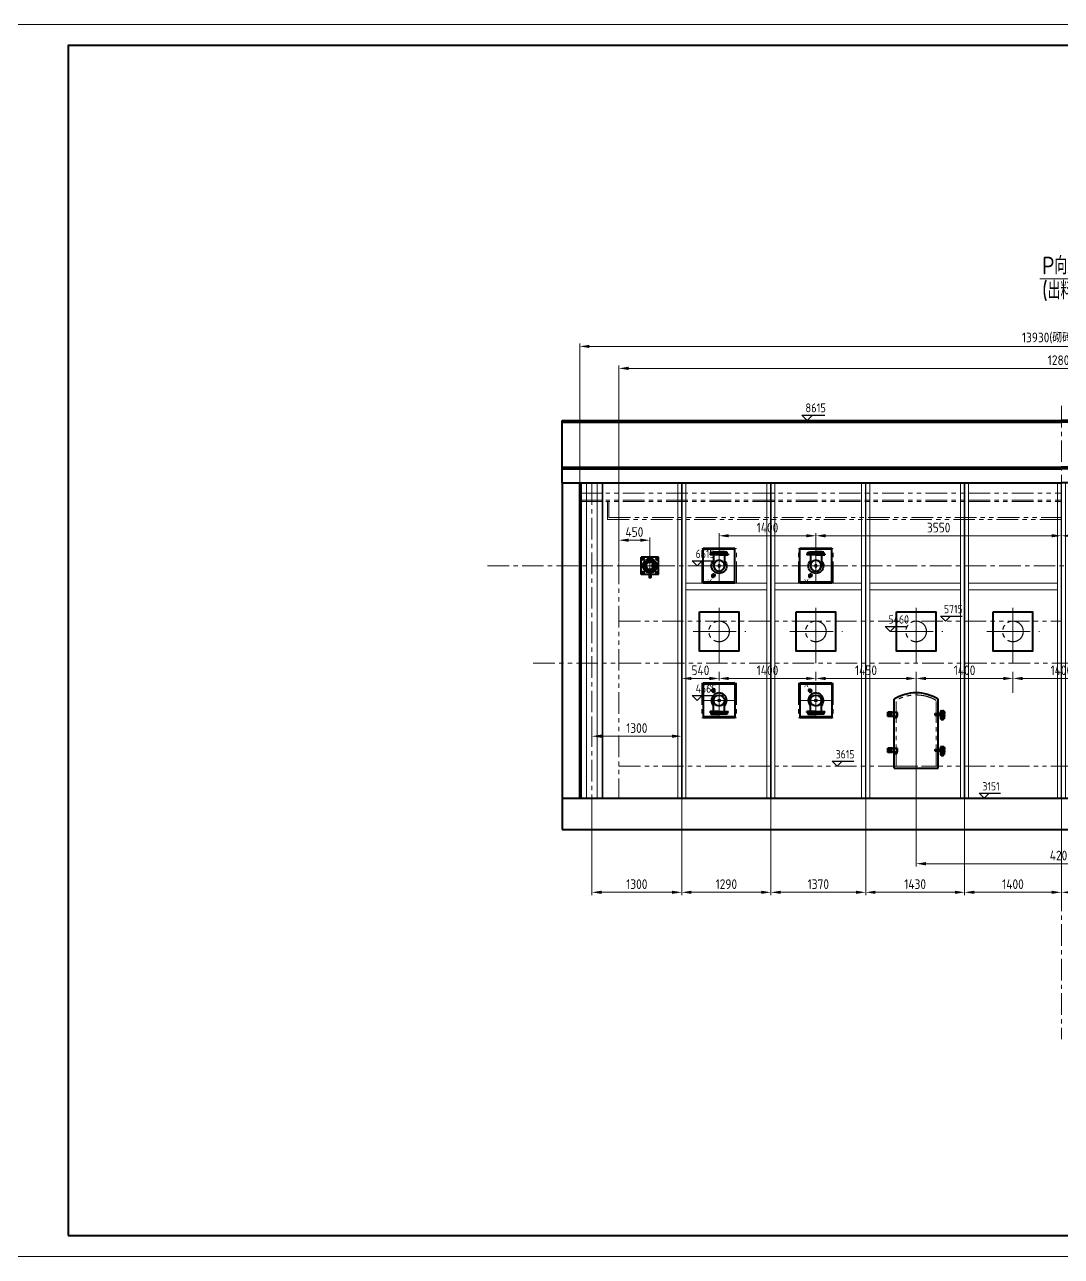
# Model space of a CAD drawing. Header units: millimetres. Extents: x 52110 to 400893, y -153728 to 31997.
# Drawn here: x 243213 to 258206, y -27172 to -9352 of the extents above; entities that cross this region are included whole.
import ezdxf

# ---------------------------------------------------------------- set-up
doc = ezdxf.new("R2010")
doc.units = ezdxf.units.MM
doc.header["$LTSCALE"] = 500
for name, pattern in [('CENTER', [2, 1.25, -0.25, 0.25, -0.25]), ('DASHED2', [0.375, 0.25, -0.125]), ('PHANTOM2', [1.25, 0.625, -0.125, 0.125, -0.125, 0.125, -0.125])]:
    doc.linetypes.add(name, pattern=pattern)
for name, color, linetype, lineweight in [('2D', 4, 'PHANTOM2', 20), ('BIAOZHU', 3, 'Continuous', 25), ('SHI', 7, 'Continuous', 40), ('WEN', 3, 'Continuous', 20), ('XI', 2, 'Continuous', 20), ('XU', 6, 'DASHED2', 20), ('ZHONG', 1, 'CENTER', 20)]:
    doc.layers.add(name, color=color, linetype=linetype, lineweight=lineweight)
doc.layers.add('HAN', color=9, linetype='Continuous')
doc.layers.add('X1', color=4, linetype='Continuous')
doc.styles.add('GB', font='gbenor.shx', dxfattribs={"bigfont": 'gbcbig.shx'})
doc.dimstyles.new('ISO-25$0', dxfattribs={"dimscale": 40, "dimtxt": 3.5, "dimasz": 3.5, "dimexe": 1, "dimexo": 0.2, "dimgap": 1.2, "dimtad": 1, "dimtoh": 1, "dimdec": 1, "dimzin": 9, "dimdsep": 46, "dimtxsty": 'GB', "dimcen": 0, "dimclrd": 3, "dimclre": 3, "dimclrt": 256, "dimadec": 0, "dimazin": 2, "dimtfac": 1, "dimtdec": 1, "dimtix": 1, "dimtmove": 0, "dimatfit": 3, "dimldrblk": 'DOTSMALL', "dimfxl": 0, "dimlwd": -1, "dimlwe": 20, "dimarcsym": 0})

# ---------------------------------------------------------------- blocks, each defined once
blk = doc.blocks.new('正标高')
at = {"layer": 'BIAOZHU'}
for p, q in [((-2.4, 2.4), (8, 2.4)), ((-2.4, 2.4), (0, 0)), ((2.4, 2.4), (0, 0))]:
    blk.add_line(p, q, dxfattribs=at)
at = {"layer": 'BIAOZHU', "style": 'GB', "flags": 10}
blk.add_attdef('+', (-3.12, 3.76), '', height=4, dxfattribs=at)
at = {"layer": 'BIAOZHU', "style": 'GB'}
blk.add_attdef('1000', (-0.7624, 3.76), '', height=4, dxfattribs=at)
blk = doc.blocks.new('*D361')
at = {"layer": 'Defpoints', "color": 0}
for p in [(251806, -14325), (251806, -16606), (264606, -16606)]:
    blk.add_point(p, dxfattribs=at)
at = {"layer": 'WEN', "color": 3, "linetype": 'ByBlock', "lineweight": 20}
for p, q in [((251806, -16598), (251806, -14285)), ((264606, -16598), (264606, -14285))]:
    blk.add_line(p, q, dxfattribs=at)
at = {"layer": 'WEN', "color": 3, "linetype": 'ByBlock'}
blk.add_line((264466, -14325), (251946, -14325), dxfattribs=at)
at = {"layer": 'WEN', "color": 3}
for points in [[(251946, -14301), (251946, -14348), (251806, -14325)], [(264466, -14301), (264466, -14348), (264606, -14325)]]:
    blk.add_solid(points, dxfattribs=at)
at = {"layer": 'WEN', "insert": (258206, -14207), "char_height": 140, "attachment_point": 5, "style": 'GB'}
blk.add_mtext('12800', dxfattribs=at)
blk = doc.blocks.new('_DotSmall')
at = {"color": 0, "linetype": 'ByBlock', "const_width": 0.5}
blk.add_lwpolyline([(-0.0625, 0, 1), (0.0625, 0, 1)], format="xyb", close=True, dxfattribs=at)
blk = doc.blocks.new('*D362')
at = {"layer": 'Defpoints', "color": 0}
for p in [(265171, -14007), (251241, -16250), (265171, -16250)]:
    blk.add_point(p, dxfattribs=at)
at = {"layer": 'WEN', "color": 3, "linetype": 'ByBlock', "lineweight": 20}
for p, q in [((251241, -16242), (251241, -13967)), ((265171, -16242), (265171, -13967))]:
    blk.add_line(p, q, dxfattribs=at)
at = {"layer": 'WEN', "color": 3, "linetype": 'ByBlock'}
blk.add_line((251381, -14007), (265031, -14007), dxfattribs=at)
at = {"layer": 'WEN', "color": 3}
for points in [[(251381, -13984), (251381, -14031), (251241, -14007)], [(265031, -13984), (265031, -14031), (265171, -14007)]]:
    blk.add_solid(points, dxfattribs=at)
at = {"layer": 'WEN', "insert": (258206, -13885), "char_height": 140, "attachment_point": 5, "style": 'GB'}
blk.add_mtext('13930(砌砖尺寸）', dxfattribs=at)
blk = doc.blocks.new('A$C62880422')
at = {"layer": '2D'}
for p, q in [((0, 6), (0, 506)), ((0, 506), (18, 506)), ((482, 506), (500, 506)), ((500, 6), (500, 506)), ((0, 6), (18, 6)), ((483, 6), (500, 6))]:
    blk.add_line(p, q, dxfattribs=at)
at = {"layer": 'SHI'}
for p, q in [((20, 6), (20, 506)), ((20, 506), (480, 506)), ((20, 494), (480, 494)), ((250, 428), (120, 428)), ((120, 428), (120, 413)), ((250, 413), (120, 413)), ((133, 454), (250, 454)), ((133, 440), (133, 454)), ((133, 440), (250, 440)), ((150, 431), (147, 428)), ((250, 431), (150, 431)), ((161, 454), (163, 456)), ((163, 456), (250, 456)), ((171, 413), (171, 256)), ((184, 431), (184, 440)), ((338, 456), (250, 456)), ((368, 454), (250, 454)), ((368, 440), (250, 440)), ((250, 431), (350, 431)), ((250, 428), (380, 428)), ((250, 413), (380, 413)), ((317, 431), (317, 440)), ((330, 413), (330, 256)), ((340, 454), (338, 456)), ((350, 431), (353, 428)), ((368, 440), (368, 454)), ((380, 428), (380, 413)), ((480, 6), (480, 506)), ((20, 18), (480, 18)), ((20, 6), (480, 6)), ((314, 108), (319, 98)), ((346, 127), (352, 117))]:
    blk.add_line(p, q, dxfattribs=at)
for radius in [79.5, 13.5]:
    blk.add_circle((250, 256), radius, dxfattribs=at)
blk.add_arc((250, 256), 110, 136.5544, 43.4456, dxfattribs=at)
blk.add_ellipse((330, 118), major_axis=(9.6, -16.7), ratio=0.984808, start_param=1.570796, end_param=4.712389, dxfattribs=at)
for major_axis, ratio in [((-16.5, -9.5), 0.984808), ((-13.4, -7.7), 0.95304)]:
    blk.add_ellipse((336, 108), major_axis=major_axis, ratio=ratio, dxfattribs=at)
at = {"layer": 'WEN', "color": 3, "lineweight": 20}
blk.add_line((366, 56), (381, 29), dxfattribs=at)
at = {"layer": 'WEN', "color": 3}
blk.add_solid([(363, 54), (369, 58), (355, 74)], dxfattribs=at)
at = {"layer": 'ZHONG'}
for p, q in [((80, 486), (80, 512)), ((138, 435), (138, 405)), ((250, 26), (250, 487)), ((363, 435), (363, 405)), ((420, 486), (420, 512)), ((14, 256), (486, 256)), ((80, 27), (80, 0)), ((317, 97), (355, 119)), ((319, 137), (347, 89)), ((420, 27), (420, 0))]:
    blk.add_line(p, q, dxfattribs=at)
at = {"layer": 'ZHONG', "ltscale": 0.2}
for p, q in [((150, 434), (150, 460)), ((350, 434), (350, 460))]:
    blk.add_line(p, q, dxfattribs=at)
at = {"layer": 'WEN', "insert": (388, 59), "char_height": 21, "width": 46.34, "attachment_point": 1, "style": 'GB'}
blk.add_mtext('点火孔', dxfattribs=at)
blk = doc.blocks.new('A$C7B3D596B')
at = {"layer": 'WEN'}
for p, q in [((0, 4556), (0, 0)), ((0, 4556), (116, 4556)), ((54, 4556), (54, 0)), ((62, 4556), (62, 0)), ((116, 4556), (116, 0)), ((0, 0), (116, 0))]:
    blk.add_line(p, q, dxfattribs=at)
at = {"layer": 'ZHONG', "color": 1}
blk.add_line((58, 4556), (58, 0), dxfattribs=at)
blk = doc.blocks.new('A$C057B138B')
at = {"layer": 'WEN'}
for p, q in [((545, 841), (545, -3715)), ((552, 841), (552, -3715)), ((623, 841), (623, -3715)), ((781, 841), (781, -3715)), ((852, 841), (852, -3715)), ((859, 841), (859, -3715))]:
    blk.add_line(p, q, dxfattribs=at)
at = {"layer": 'ZHONG', "color": 1, "ltscale": 0.5}
blk.add_line((702, 841), (702, -3715), dxfattribs=at)
blk = doc.blocks.new('A$C74004488')
at = {"layer": 'WEN'}
for p, q in [((0, 4556), (314, 4556)), ((0, 0), (314, 0))]:
    blk.add_line(p, q, dxfattribs=at)
blk.add_blockref('A$C057B138B', (-545, 3715), dxfattribs=at)
blk = doc.blocks.new('*D400')
at = {"layer": 'Defpoints', "color": 0}
for p in [(251416, -19386), (252716, -19386), (251416, -19647)]:
    blk.add_point(p, dxfattribs=at)
at = {"layer": 'WEN', "color": 3, "linetype": 'ByBlock', "lineweight": 20}
for p, q in [((251416, -19394), (251416, -19687)), ((252716, -19394), (252716, -19687))]:
    blk.add_line(p, q, dxfattribs=at)
at = {"layer": 'WEN', "color": 3, "linetype": 'ByBlock'}
blk.add_line((252576, -19647), (251556, -19647), dxfattribs=at)
at = {"layer": 'WEN', "color": 3}
for points in [[(251556, -19623), (251556, -19670), (251416, -19647)], [(252576, -19623), (252576, -19670), (252716, -19647)]]:
    blk.add_solid(points, dxfattribs=at)
at = {"layer": 'WEN', "insert": (252066, -19529), "char_height": 140, "attachment_point": 5, "style": 'GB'}
blk.add_mtext('1300', dxfattribs=at)
blk = doc.blocks.new('*D401')
at = {"layer": 'Defpoints', "color": 0}
for p in [(257506, -18811), (256106, -18987), (257506, -18987)]:
    blk.add_point(p, dxfattribs=at)
at = {"layer": 'WEN', "color": 3, "linetype": 'ByBlock', "lineweight": 20}
for p, q in [((256106, -18979), (256106, -18771)), ((257506, -18979), (257506, -18771))]:
    blk.add_line(p, q, dxfattribs=at)
at = {"layer": 'WEN', "color": 3, "linetype": 'ByBlock'}
blk.add_line((256246, -18811), (257366, -18811), dxfattribs=at)
at = {"layer": 'WEN', "color": 3}
for points in [[(256246, -18788), (256246, -18835), (256106, -18811)], [(257366, -18788), (257366, -18835), (257506, -18811)]]:
    blk.add_solid(points, dxfattribs=at)
at = {"layer": 'WEN', "insert": (256806, -18693), "char_height": 140, "attachment_point": 5, "style": 'GB'}
blk.add_mtext('1400', dxfattribs=at)
blk = doc.blocks.new('*D402')
at = {"layer": 'Defpoints', "color": 0}
for p in [(258906, -18811), (258906, -18811), (257506, -18987)]:
    blk.add_point(p, dxfattribs=at)
at = {"layer": 'WEN', "color": 3, "linetype": 'ByBlock', "lineweight": 20}
for p, q in [((257506, -18979), (257506, -18771)), ((258906, -18803), (258906, -18771))]:
    blk.add_line(p, q, dxfattribs=at)
at = {"layer": 'WEN', "color": 3, "linetype": 'ByBlock'}
blk.add_line((257646, -18811), (258766, -18811), dxfattribs=at)
at = {"layer": 'WEN', "color": 3}
for points in [[(257646, -18788), (257646, -18835), (257506, -18811)], [(258766, -18788), (258766, -18835), (258906, -18811)]]:
    blk.add_solid(points, dxfattribs=at)
at = {"layer": 'WEN', "insert": (258206, -18693), "char_height": 140, "attachment_point": 5, "style": 'GB'}
blk.add_mtext('1400', dxfattribs=at)
blk = doc.blocks.new('*D408')
at = {"layer": 'Defpoints', "color": 0}
for p in [(254656, -18811), (254656, -18811), (256106, -18811)]:
    blk.add_point(p, dxfattribs=at)
at = {"layer": 'WEN', "color": 3, "linetype": 'ByBlock', "lineweight": 20}
for p, q in [((254656, -18803), (254656, -18771)), ((256106, -18803), (256106, -18771))]:
    blk.add_line(p, q, dxfattribs=at)
at = {"layer": 'WEN', "color": 3, "linetype": 'ByBlock'}
blk.add_line((255966, -18811), (254796, -18811), dxfattribs=at)
at = {"layer": 'WEN', "color": 3}
for points in [[(254796, -18788), (254796, -18835), (254656, -18811)], [(255966, -18788), (255966, -18835), (256106, -18811)]]:
    blk.add_solid(points, dxfattribs=at)
at = {"layer": 'WEN', "insert": (255381, -18693), "char_height": 140, "attachment_point": 5, "style": 'GB'}
blk.add_mtext('1450', dxfattribs=at)
blk = doc.blocks.new('*D409')
at = {"layer": 'Defpoints', "color": 0}
for p in [(253256, -18811), (253256, -18811), (254656, -18811)]:
    blk.add_point(p, dxfattribs=at)
at = {"layer": 'WEN', "color": 3, "linetype": 'ByBlock', "lineweight": 20}
for p, q in [((253256, -18803), (253256, -18771)), ((254656, -18803), (254656, -18771))]:
    blk.add_line(p, q, dxfattribs=at)
at = {"layer": 'WEN', "color": 3, "linetype": 'ByBlock'}
blk.add_line((254516, -18811), (253396, -18811), dxfattribs=at)
at = {"layer": 'WEN', "color": 3}
for points in [[(253396, -18788), (253396, -18835), (253256, -18811)], [(254516, -18788), (254516, -18835), (254656, -18811)]]:
    blk.add_solid(points, dxfattribs=at)
at = {"layer": 'WEN', "insert": (253956, -18693), "char_height": 140, "attachment_point": 5, "style": 'GB'}
blk.add_mtext('1400', dxfattribs=at)
blk = doc.blocks.new('*D410')
at = {"layer": 'Defpoints', "color": 0}
for p in [(252716, -18811), (252716, -18811), (253256, -18811)]:
    blk.add_point(p, dxfattribs=at)
at = {"layer": 'WEN', "color": 3, "linetype": 'ByBlock', "lineweight": 20}
for p, q in [((252716, -18819), (252716, -18851)), ((253256, -18803), (253256, -18771))]:
    blk.add_line(p, q, dxfattribs=at)
at = {"layer": 'WEN', "color": 3, "linetype": 'ByBlock'}
blk.add_line((253116, -18811), (252856, -18811), dxfattribs=at)
at = {"layer": 'WEN', "color": 3}
for points in [[(252856, -18788), (252856, -18835), (252716, -18811)], [(253116, -18788), (253116, -18835), (253256, -18811)]]:
    blk.add_solid(points, dxfattribs=at)
at = {"layer": 'WEN', "insert": (252986, -18693), "char_height": 140, "attachment_point": 5, "style": 'GB'}
blk.add_mtext('540', dxfattribs=at)
blk = doc.blocks.new('*D415')
at = {"layer": 'Defpoints', "color": 0}
for p in [(258206, -20536), (259606, -20536), (258206, -21905)]:
    blk.add_point(p, dxfattribs=at)
at = {"layer": 'WEN', "color": 3, "linetype": 'ByBlock', "lineweight": 20}
for p, q in [((258206, -20544), (258206, -21945)), ((259606, -20544), (259606, -21945))]:
    blk.add_line(p, q, dxfattribs=at)
at = {"layer": 'WEN', "color": 3, "linetype": 'ByBlock'}
blk.add_line((259466, -21905), (258346, -21905), dxfattribs=at)
at = {"layer": 'WEN', "color": 3}
for points in [[(258346, -21882), (258346, -21928), (258206, -21905)], [(259466, -21882), (259466, -21928), (259606, -21905)]]:
    blk.add_solid(points, dxfattribs=at)
at = {"layer": 'WEN', "insert": (258906, -21787), "char_height": 140, "attachment_point": 5, "style": 'GB'}
blk.add_mtext('1400', dxfattribs=at)
blk = doc.blocks.new('*D416')
at = {"layer": 'Defpoints', "color": 0}
for p in [(256806, -20536), (258206, -20536), (256806, -21905)]:
    blk.add_point(p, dxfattribs=at)
at = {"layer": 'WEN', "color": 3, "linetype": 'ByBlock', "lineweight": 20}
for p, q in [((256806, -20544), (256806, -21945)), ((258206, -20544), (258206, -21945))]:
    blk.add_line(p, q, dxfattribs=at)
at = {"layer": 'WEN', "color": 3, "linetype": 'ByBlock'}
blk.add_line((258066, -21905), (256946, -21905), dxfattribs=at)
at = {"layer": 'WEN', "color": 3}
for points in [[(256946, -21882), (256946, -21928), (256806, -21905)], [(258066, -21882), (258066, -21928), (258206, -21905)]]:
    blk.add_solid(points, dxfattribs=at)
at = {"layer": 'WEN', "insert": (257506, -21787), "char_height": 140, "attachment_point": 5, "style": 'GB'}
blk.add_mtext('1400', dxfattribs=at)
blk = doc.blocks.new('*D417')
at = {"layer": 'Defpoints', "color": 0}
for p in [(255376, -20536), (256806, -20536), (255376, -21905)]:
    blk.add_point(p, dxfattribs=at)
at = {"layer": 'WEN', "color": 3, "linetype": 'ByBlock', "lineweight": 20}
for p, q in [((255376, -20544), (255376, -21945)), ((256806, -20544), (256806, -21945))]:
    blk.add_line(p, q, dxfattribs=at)
at = {"layer": 'WEN', "color": 3, "linetype": 'ByBlock'}
blk.add_line((256666, -21905), (255516, -21905), dxfattribs=at)
at = {"layer": 'WEN', "color": 3}
for points in [[(255516, -21882), (255516, -21928), (255376, -21905)], [(256666, -21882), (256666, -21928), (256806, -21905)]]:
    blk.add_solid(points, dxfattribs=at)
at = {"layer": 'WEN', "insert": (256091, -21787), "char_height": 140, "attachment_point": 5, "style": 'GB'}
blk.add_mtext('1430', dxfattribs=at)
blk = doc.blocks.new('*D418')
at = {"layer": 'Defpoints', "color": 0}
for p in [(254006, -20536), (255376, -20536), (254006, -21905)]:
    blk.add_point(p, dxfattribs=at)
at = {"layer": 'WEN', "color": 3, "linetype": 'ByBlock', "lineweight": 20}
for p, q in [((254006, -20544), (254006, -21945)), ((255376, -20544), (255376, -21945))]:
    blk.add_line(p, q, dxfattribs=at)
at = {"layer": 'WEN', "color": 3, "linetype": 'ByBlock'}
blk.add_line((255236, -21905), (254146, -21905), dxfattribs=at)
at = {"layer": 'WEN', "color": 3}
for points in [[(254146, -21882), (254146, -21928), (254006, -21905)], [(255236, -21882), (255236, -21928), (255376, -21905)]]:
    blk.add_solid(points, dxfattribs=at)
at = {"layer": 'WEN', "insert": (254691, -21787), "char_height": 140, "attachment_point": 5, "style": 'GB'}
blk.add_mtext('1370', dxfattribs=at)
blk = doc.blocks.new('*D419')
at = {"layer": 'Defpoints', "color": 0}
for p in [(252716, -20536), (254006, -20536), (252716, -21905)]:
    blk.add_point(p, dxfattribs=at)
at = {"layer": 'WEN', "color": 3, "linetype": 'ByBlock', "lineweight": 20}
for p, q in [((252716, -20544), (252716, -21945)), ((254006, -20544), (254006, -21945))]:
    blk.add_line(p, q, dxfattribs=at)
at = {"layer": 'WEN', "color": 3, "linetype": 'ByBlock'}
blk.add_line((253866, -21905), (252856, -21905), dxfattribs=at)
at = {"layer": 'WEN', "color": 3}
for points in [[(252856, -21882), (252856, -21928), (252716, -21905)], [(253866, -21882), (253866, -21928), (254006, -21905)]]:
    blk.add_solid(points, dxfattribs=at)
at = {"layer": 'WEN', "insert": (253361, -21787), "char_height": 140, "attachment_point": 5, "style": 'GB'}
blk.add_mtext('1290', dxfattribs=at)
blk = doc.blocks.new('*D420')
at = {"layer": 'Defpoints', "color": 0}
for p in [(251416, -20544), (252716, -20536), (251416, -21905)]:
    blk.add_point(p, dxfattribs=at)
at = {"layer": 'WEN', "color": 3, "linetype": 'ByBlock', "lineweight": 20}
for p, q in [((251416, -20552), (251416, -21945)), ((252716, -20544), (252716, -21945))]:
    blk.add_line(p, q, dxfattribs=at)
at = {"layer": 'WEN', "color": 3, "linetype": 'ByBlock'}
blk.add_line((252576, -21905), (251556, -21905), dxfattribs=at)
at = {"layer": 'WEN', "color": 3}
for points in [[(251556, -21882), (251556, -21928), (251416, -21905)], [(252576, -21882), (252576, -21928), (252716, -21905)]]:
    blk.add_solid(points, dxfattribs=at)
at = {"layer": 'WEN', "insert": (252066, -21787), "char_height": 140, "attachment_point": 5, "style": 'GB'}
blk.add_mtext('1300', dxfattribs=at)
blk = doc.blocks.new('*D421')
at = {"layer": 'Defpoints', "color": 0}
for p in [(254656, -16747), (253256, -16950), (254656, -16950)]:
    blk.add_point(p, dxfattribs=at)
at = {"layer": 'WEN', "color": 3, "linetype": 'ByBlock', "lineweight": 20}
for p, q in [((253256, -16942), (253256, -16707)), ((254656, -16942), (254656, -16707))]:
    blk.add_line(p, q, dxfattribs=at)
at = {"layer": 'WEN', "color": 3, "linetype": 'ByBlock'}
blk.add_line((253396, -16747), (254516, -16747), dxfattribs=at)
at = {"layer": 'WEN', "color": 3}
for points in [[(253396, -16723), (253396, -16770), (253256, -16747)], [(254516, -16723), (254516, -16770), (254656, -16747)]]:
    blk.add_solid(points, dxfattribs=at)
at = {"layer": 'WEN', "insert": (253956, -16629), "char_height": 140, "attachment_point": 5, "style": 'GB'}
blk.add_mtext('1400', dxfattribs=at)
blk = doc.blocks.new('A$C63FB37FF')
at = {"layer": '2D'}
for p, q in [((122, 143), (122, 1095)), ((702, 143), (702, 1095)), ((122, 143), (702, 143))]:
    blk.add_line(p, q, dxfattribs=at)
blk.add_arc((412, 593), 580, 60, 120, dxfattribs=at)
at = {"layer": 'HAN'}
for p, q in [((778, 816), (778, 826)), ((803, 816), (803, 826)), ((778, 296), (778, 306)), ((803, 296), (803, 306))]:
    blk.add_line(p, q, dxfattribs=at)
at = {"layer": 'SHI'}
for p, q in [((92, 113), (92, 1112)), ((732, 113), (732, 1112)), ((4, 863), (4, 923)), ((64, 923), (4, 923)), ((142, 918), (9, 918)), ((9, 918), (9, 897)), ((64, 918), (64, 923)), ((142, 868), (142, 918)), ((681, 903), (681, 883)), ((681, 903), (816, 903)), ((761, 926), (761, 906)), ((761, 926), (821, 926)), ((761, 906), (821, 906)), ((770, 945), (763, 941)), ((763, 941), (763, 926)), ((763, 926), (818, 926)), ((770, 945), (811, 945)), ((776, 906), (776, 903)), ((777, 941), (777, 926)), ((805, 941), (805, 926)), ((806, 906), (806, 903)), ((811, 945), (818, 941)), ((816, 903), (816, 883)), ((818, 941), (818, 926)), ((821, 926), (821, 906)), ((64, 863), (4, 863)), ((9, 888), (9, 868)), ((9, 868), (142, 868)), ((64, 863), (64, 868)), ((92, 848), (132, 848)), ((132, 868), (132, 848)), ((681, 883), (816, 883)), ((761, 883), (761, 863)), ((761, 883), (821, 883)), ((761, 863), (821, 863)), ((770, 855), (763, 851)), ((763, 851), (763, 830)), ((770, 826), (763, 830)), ((768, 863), (768, 855)), ((768, 863), (814, 863)), ((768, 855), (814, 855)), ((770, 855), (811, 855)), ((770, 826), (811, 826)), ((776, 818), (776, 826)), ((806, 818), (776, 818)), ((776, 818), (778, 816)), ((777, 851), (777, 830)), ((778, 816), (803, 816)), ((803, 816), (806, 818)), ((805, 851), (805, 830)), ((806, 818), (806, 826)), ((811, 855), (818, 851)), ((811, 826), (818, 830)), ((814, 863), (814, 855)), ((818, 851), (818, 830)), ((821, 883), (821, 863)), ((64, 403), (4, 403)), ((4, 343), (4, 403)), ((142, 398), (9, 398)), ((9, 398), (9, 377)), ((9, 368), (9, 348)), ((64, 398), (64, 403)), ((142, 348), (142, 398)), ((681, 383), (681, 363)), ((681, 383), (816, 383)), ((681, 363), (816, 363)), ((761, 406), (761, 386)), ((761, 406), (821, 406)), ((761, 386), (821, 386)), ((761, 363), (761, 343)), ((761, 363), (821, 363)), ((770, 425), (763, 421)), ((763, 421), (763, 406)), ((763, 406), (818, 406)), ((770, 425), (811, 425)), ((776, 386), (776, 383)), ((777, 421), (777, 406)), ((805, 421), (805, 406)), ((806, 386), (806, 383)), ((811, 425), (818, 421)), ((816, 383), (816, 363)), ((818, 421), (818, 406)), ((821, 406), (821, 386)), ((821, 363), (821, 343)), ((64, 343), (4, 343)), ((9, 348), (142, 348)), ((64, 343), (64, 348)), ((92, 328), (132, 328)), ((132, 348), (132, 328)), ((761, 343), (821, 343)), ((770, 335), (763, 331)), ((763, 331), (763, 310)), ((770, 306), (763, 310)), ((768, 343), (768, 335)), ((768, 343), (814, 343)), ((768, 335), (814, 335)), ((770, 335), (811, 335)), ((770, 306), (811, 306)), ((776, 298), (776, 306)), ((806, 298), (776, 298)), ((776, 298), (778, 296)), ((777, 331), (777, 310)), ((778, 296), (803, 296)), ((803, 296), (806, 298)), ((805, 331), (805, 310)), ((806, 298), (806, 306)), ((811, 335), (818, 331)), ((811, 306), (818, 310)), ((814, 343), (814, 335)), ((818, 331), (818, 310)), ((92, 113), (732, 113))]:
    blk.add_line(p, q, dxfattribs=at)
for points in [[(48, 869), (61, 893), (48, 917), (20, 917), (6, 893), (20, 869)], [(48, 349), (61, 373), (48, 397), (20, 397), (6, 373), (20, 349)]]:
    blk.add_lwpolyline(points, close=True, dxfattribs=at)
for centre in [(34, 893), (34, 373)]:
    blk.add_circle(centre, 24, dxfattribs=at)
for centre, radius, start, end in [((412, 593), 610, 58.3593, 121.6407), ((767, 932), 12.6, 41.5501, 78.4499), ((791, 919), 26, 57.7958, 122.2042), ((814, 932), 12.6, 101.5501, 138.4499), ((767, 842), 12.6, 41.5501, 78.4499), ((767, 839), 12.6, 281.5501, 318.4499), ((791, 829), 26, 57.7958, 122.2042), ((791, 852), 26, 237.7958, 302.2042), ((814, 842), 12.6, 101.5501, 138.4499), ((814, 839), 12.6, 221.5501, 258.4499), ((767, 412), 12.6, 41.5501, 78.4499), ((791, 399), 26, 57.7958, 122.2042), ((814, 412), 12.6, 101.5501, 138.4499), ((767, 322), 12.6, 41.5501, 78.4499), ((767, 319), 12.6, 281.5501, 318.4499), ((791, 309), 26, 57.7958, 122.2042), ((791, 332), 26, 237.7958, 302.2042), ((814, 322), 12.6, 101.5501, 138.4499), ((814, 319), 12.6, 221.5501, 258.4499)]:
    blk.add_arc(centre, radius, start, end, dxfattribs=at)
at = {"layer": 'XU'}
for p, q in [((9, 897), (9, 888)), ((64, 918), (64, 868)), ((92, 918), (92, 868)), ((732, 903), (732, 883)), ((774, 906), (774, 926)), ((774, 903), (774, 883)), ((776, 926), (776, 906)), ((776, 903), (776, 863)), ((806, 926), (806, 906)), ((806, 903), (806, 863)), ((807, 906), (807, 926)), ((807, 903), (807, 883)), ((774, 883), (774, 863)), ((807, 883), (807, 863)), ((9, 377), (9, 368)), ((64, 398), (64, 348)), ((92, 398), (92, 348)), ((732, 383), (732, 363)), ((774, 386), (774, 406)), ((774, 383), (774, 363)), ((774, 363), (774, 343)), ((776, 406), (776, 386)), ((776, 383), (776, 343)), ((806, 406), (806, 386)), ((806, 383), (806, 343)), ((807, 386), (807, 406)), ((807, 383), (807, 363)), ((807, 363), (807, 343))]:
    blk.add_line(p, q, dxfattribs=at)
for centre in [(34, 893), (34, 373)]:
    blk.add_circle(centre, 16.5, dxfattribs=at)
at = {"layer": 'ZHONG', "ltscale": 2}
blk.add_line((412, 0), (412, 1215), dxfattribs=at)
at = {"layer": 'ZHONG'}
for p, q in [((67, 893), (0, 893)), ((62, 893), (6, 893)), ((34, 859), (34, 926)), ((34, 865), (34, 913)), ((791, 951), (791, 860)), ((791, 946), (791, 810)), ((67, 373), (0, 373)), ((62, 373), (6, 373)), ((34, 339), (34, 406)), ((34, 345), (34, 393)), ((791, 431), (791, 340)), ((791, 426), (791, 290))]:
    blk.add_line(p, q, dxfattribs=at)
blk = doc.blocks.new('*D429')
at = {"layer": 'Defpoints', "color": 0}
for p in [(256106, -19797), (260306, -19797), (260306, -21491)]:
    blk.add_point(p, dxfattribs=at)
at = {"layer": 'WEN', "color": 3, "linetype": 'ByBlock', "lineweight": 20}
for p, q in [((256106, -19805), (256106, -21531)), ((260306, -19805), (260306, -21531))]:
    blk.add_line(p, q, dxfattribs=at)
at = {"layer": 'WEN', "color": 3, "linetype": 'ByBlock'}
blk.add_line((256246, -21491), (260166, -21491), dxfattribs=at)
at = {"layer": 'WEN', "color": 3}
for points in [[(256246, -21468), (256246, -21515), (256106, -21491)], [(260166, -21468), (260166, -21515), (260306, -21491)]]:
    blk.add_solid(points, dxfattribs=at)
at = {"layer": 'WEN', "insert": (258206, -21373), "char_height": 140, "attachment_point": 5, "style": 'GB'}
blk.add_mtext('4200', dxfattribs=at)
blk = doc.blocks.new('A$C1D4817A5')
for radius in [150, 148]:
    blk.add_circle((230, 313), radius)
at = {"layer": 'SHI'}
blk.add_lwpolyline([(-55, 598), (515, 598), (515, 28), (-55, 28)], close=True, dxfattribs=at)
at = {"layer": 'ZHONG', "color": 1}
for p, q in [((230, 656), (230, -55)), ((-147, 313), (615, 313))]:
    blk.add_line(p, q, dxfattribs=at)
blk = doc.blocks.new('A$C033162CD')
at = {"layer": 'HAN'}
blk.add_circle((142, 271), 6.9, dxfattribs=at)
at = {"layer": 'SHI'}
for p, q in [((17, 56), (17, 306)), ((17, 306), (267, 306)), ((57, 211), (89, 211)), ((57, 181), (57, 211)), ((57, 181), (57, 151)), ((61, 181), (61, 211)), ((61, 181), (61, 151)), ((111, 287), (75, 215)), ((109, 283), (79, 259)), ((89, 181), (89, 211)), ((89, 181), (89, 151)), ((173, 287), (209, 215)), ((175, 283), (205, 259)), ((267, 56), (267, 306)), ((17, 56), (129, 56)), ((57, 151), (89, 151)), ((129, 87), (129, 12)), ((129, 44), (129, 47)), ((131, 87), (131, 90)), ((131, 9), (131, 11)), ((136, 92), (136, 94)), ((136, 8), (136, 9)), ((148, 92), (148, 94)), ((148, 8), (148, 9)), ((153, 87), (153, 90)), ((153, 9), (153, 11)), ((154, 87), (154, 12)), ((154, 56), (267, 56)), ((154, 44), (154, 47))]:
    blk.add_line(p, q, dxfattribs=at)
for points in [[(35, 293), (28, 281), (35, 269), (49, 269), (56, 281), (49, 293)], [(135, 283), (128, 271), (135, 259), (149, 259), (156, 271), (149, 283)], [(235, 293), (228, 281), (235, 269), (249, 269), (256, 281), (249, 293)], [(35, 69), (28, 81), (35, 93), (49, 93), (56, 81), (49, 69)], [(235, 69), (228, 81), (235, 93), (249, 93), (256, 81), (249, 69)]]:
    blk.add_lwpolyline(points, close=True, dxfattribs=at)
at = {"layer": 'SHI', "const_width": 0.5}
for points in [[(83, 215), (88, 213)], [(141, 249), (143, 244)], [(200, 216), (196, 212)], [(84, 147), (87, 151)], [(143, 114), (141, 119)], [(201, 148), (196, 150)]]:
    blk.add_lwpolyline(points, dxfattribs=at)
at = {"layer": 'SHI'}
for centre, radius in [((42, 281), 14.5), ((42, 281), 12), ((42, 281), 9), ((86, 214), 2.5), ((142, 271), 14.5), ((142, 271), 12), ((142, 246), 2.5), ((198, 214), 2.5), ((242, 281), 14.5), ((242, 281), 12), ((242, 281), 9), ((42, 81), 14.5), ((42, 81), 12), ((42, 81), 9), ((42, 81), 9), ((86, 149), 2.5), ((142, 116), 2.5), ((198, 149), 2.5), ((242, 81), 14.5), ((242, 81), 12), ((242, 81), 9), ((242, 81), 9)]:
    blk.add_circle(centre, radius, dxfattribs=at)
for centre, radius, start, end in [((142, 181), 100, 128.9424, 262.8192), ((142, 181), 75, 153.6122, 156.4218), ((142, 181), 75, 203.5782, 26.3878), ((142, 181), 72, 204.6243, 155.3757), ((142, 181), 55, 195.4987, 164.5013), ((142, 271), 35, 26.3878, 153.6122), ((142, 271), 8, 270, 180), ((142, 181), 100, 277.1808, 51.0576), ((142, 46), 42.7, 72.9708, 107.0292), ((142, 62), 30.7, 69.0175, 110.9825), ((142, 89), 8.36, 44.1306, 135.8694)]:
    blk.add_arc(centre, radius, start, end, dxfattribs=at)
at = {"layer": 'SHI', "extrusion": (0, 0, -1)}
for centre, major_axis in [((142, 12), (12.5, 0)), ((142, 9), (11.1, 0)), ((142, 8), (6, 0))]:
    blk.add_ellipse(centre, major_axis=major_axis, ratio=0.310331, start_param=3.141593, end_param=6.283185, dxfattribs=at)
at = {"layer": 'SHI'}
for centre, major_axis, start_param, end_param in [((142, 12), (12.5, 0), 3.141593, 3.615167), ((142, 11), (-11.1, 0), 3.141593, 6.283185), ((142, 9), (11.1, 0), 3.141593, 6.283185), ((142, 9), (-6, 0), 3.141593, 6.283185), ((142, 8), (6, 0), 3.141593, 6.283185), ((142, 12), (12.5, 0), -0.468921, 0)]:
    blk.add_ellipse(centre, major_axis=major_axis, ratio=0.310331, start_param=start_param, end_param=end_param, dxfattribs=at)
at = {"layer": 'X1'}
blk.add_circle((77, 181), 40.8, dxfattribs=at)
at = {"layer": 'XU'}
for p, q in [((123, 295), (109, 283)), ((161, 295), (175, 283)), ((129, 56), (154, 56))]:
    blk.add_line(p, q, dxfattribs=at)
for centre, radius, start, end in [((142, 181), 75, 156.4218, 203.5782), ((142, 181), 72, 155.3757, 204.6243), ((142, 181), 55, 164.5013, 195.4987), ((142, 271), 30, 51.0576, 128.9424)]:
    blk.add_arc(centre, radius, start, end, dxfattribs=at)
at = {"layer": 'ZHONG'}
for p, q in [((0, 181), (278, 181)), ((57, 281), (26, 281)), ((42, 266), (42, 297)), ((121, 271), (157, 271)), ((121, 271), (158, 271)), ((129, 271), (156, 271)), ((142, 96), (142, 313)), ((142, 0), (142, 308)), ((227, 281), (258, 281)), ((242, 266), (242, 297)), ((57, 81), (26, 81)), ((57, 81), (26, 81)), ((42, 97), (42, 66)), ((42, 97), (42, 65)), ((151, 94), (134, 94)), ((226, 81), (257, 81)), ((227, 81), (258, 81)), ((242, 97), (242, 65)), ((242, 97), (242, 66))]:
    blk.add_line(p, q, dxfattribs=at)
blk.add_circle((142, 181), 65, dxfattribs=at)
blk = doc.blocks.new('*D657')
at = {"layer": 'Defpoints', "color": 0}
for p in [(251806, -16811), (251806, -17134), (252256, -17157)]:
    blk.add_point(p, dxfattribs=at)
at = {"layer": 'WEN', "color": 3, "linetype": 'ByBlock', "lineweight": 20}
for p, q in [((251806, -17126), (251806, -16771)), ((252256, -17149), (252256, -16771))]:
    blk.add_line(p, q, dxfattribs=at)
at = {"layer": 'WEN', "color": 3, "linetype": 'ByBlock'}
blk.add_line((252116, -16811), (251946, -16811), dxfattribs=at)
at = {"layer": 'WEN', "color": 3}
for points in [[(251946, -16788), (251946, -16834), (251806, -16811)], [(252116, -16788), (252116, -16834), (252256, -16811)]]:
    blk.add_solid(points, dxfattribs=at)
at = {"layer": 'WEN', "insert": (252031, -16693), "char_height": 140, "attachment_point": 5, "style": 'GB'}
blk.add_mtext('450', dxfattribs=at)
blk = doc.blocks.new('*D1076')
at = {"layer": 'Defpoints', "color": 0}
for p in [(254656, -16747), (258206, -16747), (258206, -16747)]:
    blk.add_point(p, dxfattribs=at)
at = {"layer": 'WEN', "color": 3, "linetype": 'ByBlock', "lineweight": 20}
for p, q in [((254656, -16739), (254656, -16707)), ((258206, -16739), (258206, -16707))]:
    blk.add_line(p, q, dxfattribs=at)
at = {"layer": 'WEN', "color": 3}
blk.add_line((254796, -16747), (258066, -16747), dxfattribs=at)
for points in [[(254796, -16723), (254796, -16770), (254656, -16747)], [(258066, -16723), (258066, -16770), (258206, -16747)]]:
    blk.add_solid(points, dxfattribs=at)
at = {"layer": 'WEN', "insert": (256431, -16629), "char_height": 140, "attachment_point": 5, "style": 'GB'}
blk.add_mtext('3550', dxfattribs=at)
blk = doc.blocks.new('*D1077')
at = {"layer": 'Defpoints', "color": 0}
for p in [(258206, -16747), (261656, -16747), (261656, -16747)]:
    blk.add_point(p, dxfattribs=at)
at = {"layer": 'WEN', "color": 3, "linetype": 'ByBlock', "lineweight": 20}
for p, q in [((258206, -16739), (258206, -16707)), ((261656, -16739), (261656, -16707))]:
    blk.add_line(p, q, dxfattribs=at)
at = {"layer": 'WEN', "color": 3}
blk.add_line((258346, -16747), (261516, -16747), dxfattribs=at)
for points in [[(258346, -16723), (258346, -16770), (258206, -16747)], [(261516, -16723), (261516, -16770), (261656, -16747)]]:
    blk.add_solid(points, dxfattribs=at)
at = {"layer": 'WEN', "insert": (259931, -16629), "char_height": 140, "attachment_point": 5, "style": 'GB'}
blk.add_mtext('3450', dxfattribs=at)

msp = doc.modelspace()

# ---------------------------------------------------------------- linework, layer by layer
at = {"layer": '2D'}
for p, q in [((251240.83532, -16130.44466), (258205.83532, -16130.44466)), ((251240.83532, -16230.44466), (258205.83532, -16230.44466)), ((251240.83532, -16250.44466), (258205.83532, -16250.44466)), ((251643.83532, -16510.44466), (251643.83532, -16250.44466)), ((251663.83532, -16480.44466), (251663.83532, -16250.44466)), ((251643.83532, -16510.44466), (258205.83532, -16510.44466)), ((251663.83532, -16480.44466), (258205.83532, -16480.44466)), ((251805.83532, -16510.44466), (251805.83532, -20544.45164)), ((251805.83532, -17980.44466), (258205.83532, -17980.44466)), ((250567.07226, -18590.44466), (266281.40349, -18590.44466)), ((251805.83532, -20080.44466), (264605.83532, -20080.44466)), ((251805.83532, -20536.44466), (264605.83532, -20536.44466))]:
    msp.add_line(p, q, dxfattribs=at)
at = {"layer": 'SHI'}
for p, q in [((250985.83532, -15080.44466), (258205.83532, -15080.44466)), ((250985.83532, -15980.44466), (250985.83532, -15080.44466)), ((250985.83532, -15104.44466), (258205.83532, -15104.44466)), ((265425.83532, -15080.44466), (258205.83532, -15080.44466)), ((265425.83532, -15104.44466), (258205.83532, -15104.44466)), ((250985.83532, -15756.44466), (258205.83532, -15756.44466)), ((250985.83532, -15780.44466), (258205.83532, -15780.44466)), ((265425.83532, -15756.44466), (258205.83532, -15756.44466)), ((265425.83532, -15780.44466), (258205.83532, -15780.44466)), ((250985.83532, -15980.44466), (250985.83532, -19805.43801)), ((250985.83532, -15980.44466), (258205.83532, -15980.44466)), ((251235.83532, -15980.44466), (251235.83532, -20544.45164)), ((251240.83532, -15980.44466), (251240.83532, -20544.45164)), ((265425.83532, -15980.44466), (258205.83532, -15980.44466)), ((250985.83532, -19805.43801), (250985.83532, -20994.45164)), ((250985.83532, -20544.45164), (265425.83532, -20544.45164)), ((257988.83532, -20546.45164), (257988.83532, -20536.44466)), ((250985.83532, -20994.45164), (265425.83532, -20994.45164))]:
    msp.add_line(p, q, dxfattribs=at)
msp.add_lwpolyline([(243842.52783, -26872.01442), (272462.52783, -26872.01442), (272462.52783, -9652.01442), (243842.52783, -9652.01442)], close=True, dxfattribs=at)
at = {"layer": 'WEN'}
for p, q in [((257896.10581, -13031.54317), (258805.63453, -13031.54317)), ((256805.83532, -16896.38686), (256805.83532, -17752.40061)), ((252773.83532, -17430.43801), (253947.83532, -17430.43801)), ((254405.83532, -17430.43801), (254063.83532, -17430.43801)), ((254063.83532, -17430.43801), (255317.83532, -17430.43801)), ((255433.83532, -17430.43801), (256747.83532, -17430.43801)), ((256863.83532, -17430.43801), (258147.83532, -17430.43801)), ((252773.83532, -17530.43801), (253947.83532, -17530.43801)), ((254063.83532, -17530.43801), (255317.83532, -17530.43801)), ((255433.83532, -17530.43801), (256747.83532, -17530.43801)), ((256863.83532, -17530.43801), (258147.83532, -17530.43801))]:
    msp.add_line(p, q, dxfattribs=at)
at = {"layer": 'XI'}
msp.add_lwpolyline([(243092.52783, -27172.01442), (272762.52783, -27172.01442), (272762.52783, -9352.01442), (243092.52783, -9352.01442)], close=True, dxfattribs=at)
at = {"layer": 'ZHONG', "color": 1, "ltscale": 0.5}
for p, q in [((258205.83532, -14866.25314), (258205.83532, -24030.84725)), ((249905.83532, -17180.43801), (251805.83532, -17180.43801)), ((251805.83532, -17180.43801), (264508.62715, -17180.43801))]:
    msp.add_line(p, q, dxfattribs=at)
at = {"layer": 'ZHONG', "linetype": 'CENTER'}
for p, q in [((253255.83532, -17965.68039), (253255.83532, -19017.90235)), ((254655.83532, -17965.68039), (254655.83532, -19017.90235)), ((254655.83532, -17965.68704), (254655.83532, -18290.35462)), ((256105.83532, -17965.68039), (256105.83532, -20080.44466)), ((256105.83532, -17965.68704), (256105.83532, -18290.35462)), ((257505.83532, -17965.68704), (257505.83532, -18290.35462)), ((257505.83532, -17965.68704), (257505.83532, -19017.909))]:
    msp.add_line(p, q, dxfattribs=at)

# ---------------------------------------------------------------- block references
at = {"layer": '2D'}
for p in [(253025.8343, -18443.58129), (254425.8343, -18443.58794), (255875.8343, -18443.58794), (257275.8343, -18443.58794)]:
    msp.add_blockref('A$C1D4817A5', p, dxfattribs=at)
at = {"layer": 'BIAOZHU', "xscale": -1}
for p in [(253505.83538, -17436.64829), (254905.83538, -17436.64829)]:
    msp.add_blockref('A$C62880422', p, dxfattribs=at)
at = {"layer": 'BIAOZHU', "rotation": 180}
for p in [(253505.83538, -18874.17808), (254905.83538, -18874.17808)]:
    msp.add_blockref('A$C62880422', p, dxfattribs=at)
at = {"layer": 'SHI'}
ref = msp.add_blockref('正标高', (252940.40216, -17180.43801), dxfattribs=dict(at, xscale=30, yscale=30, zscale=30))
ref.add_attrib('1000', '6515', (252917.53016, -17067.63801), dxfattribs={"layer": 'BIAOZHU', "height": 120, "style": 'GB'})
ref = msp.add_blockref('正标高', (256530.56974, -17980.44466), dxfattribs=dict(at, xscale=30, yscale=30, zscale=30))
ref.add_attrib('1000', '5715', (256507.69774, -17867.64466), dxfattribs={"layer": 'BIAOZHU', "height": 120, "style": 'GB'})
ref = msp.add_blockref('正标高', (255729.05475, -18130.52083), dxfattribs=dict(at, xscale=30, yscale=30, zscale=30))
ref.add_attrib('1000', '5460', (255706.18275, -18017.72083), dxfattribs={"layer": 'BIAOZHU', "height": 120, "style": 'GB'})
ref = msp.add_blockref('正标高', (252940.40216, -19130.38836), dxfattribs=dict(at, xscale=30, yscale=30, zscale=30))
ref.add_attrib('1000', '4565', (252917.53016, -19017.58836), dxfattribs={"layer": 'BIAOZHU', "height": 120, "style": 'GB'})
ref = msp.add_blockref('正标高', (254965.27904, -20080.44466), dxfattribs=dict(at, xscale=30, yscale=30, zscale=30))
ref.add_attrib('1000', '3615', (254942.40704, -19967.64466), dxfattribs={"layer": 'BIAOZHU', "height": 120, "style": 'GB'})
ref = msp.add_blockref('正标高', (257087.57661, -20544.45164), dxfattribs=dict(at, xscale=30, yscale=30, zscale=30))
ref.add_attrib('1000', '3151', (257064.70461, -20431.65164), dxfattribs={"layer": 'BIAOZHU', "height": 120, "style": 'GB'})
at = {"layer": 'WEN'}
ref = msp.add_blockref('正标高', (254529.57593, -15080.44466), dxfattribs=dict(at, xscale=32, yscale=32, zscale=32))
ref.add_attrib('1000', '8615', (254505.17913, -14960.12466), dxfattribs={"layer": 'BIAOZHU', "height": 128, "style": 'GB'})
for name, p in [('A$C74004488', (251258.83507, -20544.4516)), ('A$C63FB37FF', (255693.62271, -20223.06784))]:
    msp.add_blockref(name, p, dxfattribs=at)
at = {"layer": 'WEN', "xscale": -1}
for name, p, rotation in [('A$C7B3D596B', (252773.83512, -20536.44462), 359.9999999995834), ('A$C7B3D596B', (254063.83512, -20536.44462), 359.9999999995834), ('A$C7B3D596B', (255433.83512, -20536.44462), 359.9999999995834), ('A$C7B3D596B', (256863.83512, -20536.44462), 359.9999999995834), ('A$C033162CD', (252397.69252, -17361.81159), 5.115907697472721e-12)]:
    msp.add_blockref(name, p, dxfattribs=dict(at, rotation=rotation))
msp.add_blockref('A$C7B3D596B', (258263.83512, -20536.44462), dxfattribs=at)

# ---------------------------------------------------------------- texts
at = {"layer": 'SHI', "style": 'GB'}
for s, p in [('P向局部', (257927.57961, -12965.50578)), ('(出料端)', (257927.57961, -13325.50941))]:
    msp.add_text(s, height=256, dxfattribs=at).set_placement(p)

# ---------------------------------------------------------------- dimensions: what is measured, and where the dimension line sits
at = {"layer": 'WEN'}
dim = msp.add_linear_dim(base=(265170.83532, -14007.18358), p1=(251240.83532, -16250.44466), p2=(265170.83532, -16250.44466), text='<>(砌砖尺寸）', dimstyle='ISO-25$0', override={"dimatfit": 0, "dimfxl": 1.8}, dxfattribs=at)
dim.commit()
dim.dimension.update_dxf_attribs({"geometry": '*D362', "text_midpoint": (258205.83532, -13884.57942)})
for base, p1, p2, override, picture, middle in [((251805.83532, -14324.70509), (264605.83532, -16605.68232), (251805.83532, -16605.68232), {"dimatfit": 0, "dimfxl": 1.8}, '*D361', (258205.83532, -14206.70509)), ((254655.83532, -16746.81231), (253255.83532, -16950.12803), (254655.83532, -16950.12803), {"dimatfit": 0, "dimfxl": 1.8}, '*D421', (253955.83532, -16628.81231)), ((258205.83532, -16746.81231), (254655.83532, -16746.81231), (258205.83532, -16746.81231), {"dimatfit": 0, "dimfxl": 1.25}, '*D1076', (256430.83532, -16628.81231)), ((261655.83532, -16746.81231), (258205.83532, -16746.81231), (261655.83532, -16746.81231), {"dimtmove": 1, "dimatfit": 0, "dimfxl": 1.25}, '*D1077', (259930.83532, -16628.81231)), ((251805.83532, -16810.90105), (252255.83532, -17157.35425), (251805.83532, -17134.01471), {"dimatfit": 0, "dimfxl": 1.25}, '*D657', (252030.83532, -16692.90105)), ((252715.83532, -18811.24523), (253255.83532, -18811.24523), (252715.83532, -18811.24523), {"dimtmove": 1, "dimatfit": 0, "dimfxl": 1.8}, '*D410', (252985.83532, -18693.24523)), ((253255.83532, -18811.24523), (254655.83532, -18811.24523), (253255.83532, -18811.24523), {"dimatfit": 0, "dimfxl": 1.8}, '*D409', (253955.83532, -18693.24523)), ((254655.83532, -18811.24523), (256105.83532, -18811.24523), (254655.83532, -18811.24523), {"dimatfit": 0, "dimfxl": 1.8}, '*D408', (255380.83532, -18693.24523)), ((257505.83532, -18811.24523), (256105.83532, -18986.69439), (257505.83532, -18986.69439), {"dimatfit": 0, "dimfxl": 1.8}, '*D401', (256805.83532, -18693.24523)), ((258905.83532, -18811.24523), (257505.83532, -18986.69439), (258905.83532, -18811.24523), {"dimtmove": 1, "dimatfit": 0, "dimfxl": 1.8}, '*D402', (258205.83532, -18693.24523)), ((251415.83532, -19646.53908), (252715.83532, -19385.56708), (251415.83532, -19385.56708), {"dimatfit": 0, "dimfxl": 1.8}, '*D400', (252065.83532, -19528.53908)), ((260305.83532, -21491.37978), (256105.83532, -19797.12387), (260305.83532, -19797.12387), {"dimatfit": 0, "dimfxl": 1.8}, '*D429', (258205.83532, -21373.37978)), ((251415.83532, -21905.05293), (252715.83532, -20536.44466), (251415.83532, -20544.45164), {"dimtmove": 1, "dimatfit": 0, "dimfxl": 1.8}, '*D420', (252065.83532, -21787.05293)), ((252715.83532, -21905.05293), (254005.83532, -20536.44466), (252715.83532, -20536.44466), {"dimtmove": 1, "dimatfit": 0, "dimfxl": 1.8}, '*D419', (253360.83532, -21787.05293)), ((254005.83532, -21905.05293), (255375.83532, -20536.44466), (254005.83532, -20536.44466), {"dimtmove": 1, "dimatfit": 0, "dimfxl": 1.8}, '*D418', (254690.83532, -21787.05293)), ((255375.83532, -21905.05293), (256805.83532, -20536.44466), (255375.83532, -20536.44466), {"dimtmove": 1, "dimatfit": 0, "dimfxl": 1.8}, '*D417', (256090.83532, -21787.05293)), ((256805.83532, -21905.05293), (258205.83532, -20536.44466), (256805.83532, -20536.44466), {"dimtmove": 1, "dimatfit": 0, "dimfxl": 1.8}, '*D416', (257505.83532, -21787.05293)), ((258205.83532, -21905.05293), (259605.83532, -20536.44466), (258205.83532, -20536.44466), {"dimtmove": 1, "dimatfit": 0, "dimfxl": 1.8}, '*D415', (258905.83532, -21787.05293))]:
    dim = msp.add_linear_dim(base=base, p1=p1, p2=p2, dimstyle='ISO-25$0', override=override, dxfattribs=at)
    dim.commit()
    dim.dimension.update_dxf_attribs({"geometry": picture, "text_midpoint": middle})

doc.saveas('drawing.dxf')
